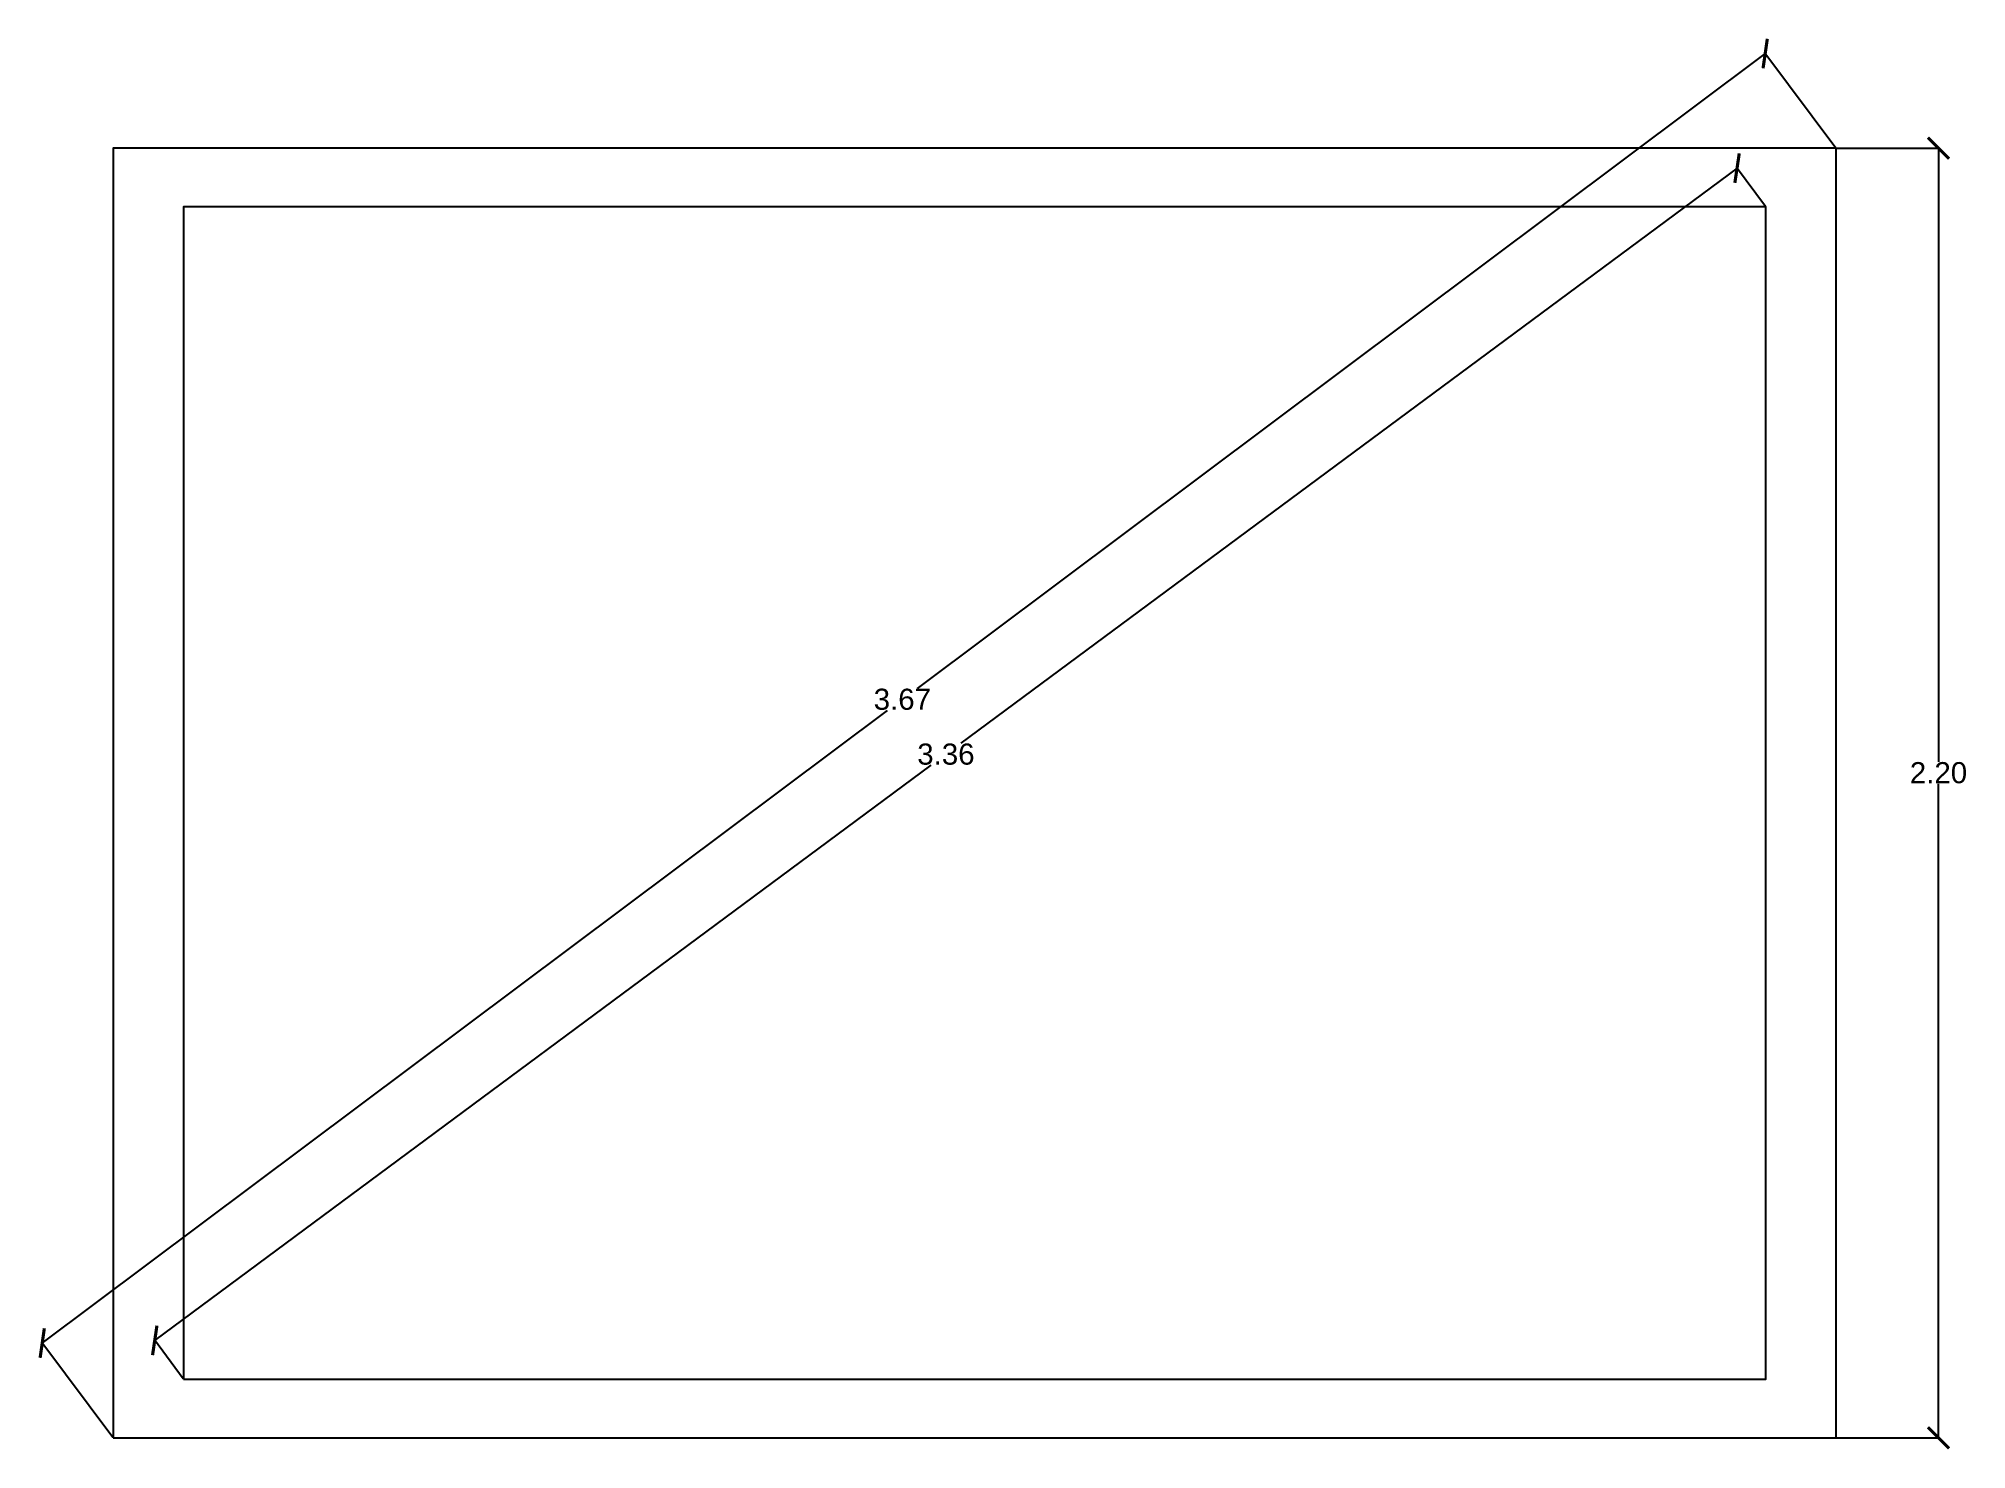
# Model space of a CAD drawing. Header units: inches. Extents: x -0.25 to 3.04, y -0.12 to 2.29.
import ezdxf

# ---------------------------------------------------------------- set-up
doc = ezdxf.new("R2010")
doc.units = ezdxf.units.IN
doc.header["$MEASUREMENT"] = 0
doc.styles.get("Standard").update_dxf_attribs({"font": 'Arial.ttf'})
doc.dimstyles.get("Standard").update_dxf_attribs({"dimtxt": 6, "dimasz": 0.18, "dimexe": 0.18, "dimexo": 0.0625, "dimgap": 0.09, "dimtad": 0, "dimtih": 1, "dimtoh": 1, "dimdec": 0, "dimzin": 0, "dimdsep": 46, "dimtxsty": 'Standard', "dimcen": 0.09, "dimadec": 0, "dimazin": 0, "dimtfac": 1, "dimtdec": 0, "dimtofl": 0, "dimtmove": 0, "dimatfit": 3, "dimfxl": 1, "dimtolj": 1, "dimtzin": 0, "dimarcsym": 0})

# ---------------------------------------------------------------- blocks, each defined once
blk = doc.blocks.new('_ArchTick')
at = {"color": 0, "linetype": 'ByBlock', "const_width": 0.15}
blk.add_lwpolyline([(-0.5, -0.5), (0.5, 0.5)], dxfattribs=at)
blk = doc.blocks.new('*D8')
at = {"color": 0, "lineweight": -2, "transparency": 16777216}
for p, q in [((2.6511, 2.0661), (1.3264, 1.0848)), ((2.6998, 2.0003), (2.6504, 2.0669)), ((-0.0489, 0.0661), (1.2757, 1.0473)), ((-0.0002, 0.0003), (-0.0496, 0.0669))]:
    blk.add_line(p, q, dxfattribs=at)
at = {"layer": 'Defpoints', "color": 0, "transparency": 16777216}
for p in [(2.6511, 2.0661), (2.7, 2), (0, 0)]:
    blk.add_point(p, dxfattribs=at)
at = {"color": 0, "lineweight": -2, "transparency": 16777216, "xscale": 0.036, "yscale": 0.036, "zscale": 0.036}
for p, rotation in [((2.6511, 2.0661), 36.52885536698516), ((-0.0489, 0.0661), 216.5288553669852)]:
    blk.add_blockref('_ArchTick', p, dxfattribs=dict(at, rotation=rotation))
at = {"color": 0, "transparency": 16777216, "insert": (1.3011, 1.0661), "char_height": 0.036, "attachment_point": 5}
blk.add_mtext('\\A1;3.36', dxfattribs=at)
blk = doc.blocks.new('*D10')
at = {"color": 0, "lineweight": -2, "transparency": 16777216}
for p, q in [((2.6991, 2.2615), (1.2519, 1.1785)), ((2.8198, 2.1003), (2.6985, 2.2624)), ((-0.2409, 0.0615), (1.2017, 1.141)), ((-0.1202, -0.0997), (-0.2415, 0.0624))]:
    blk.add_line(p, q, dxfattribs=at)
at = {"layer": 'Defpoints', "color": 0, "transparency": 16777216}
for p in [(2.6991, 2.2615), (2.82, 2.1), (-0.12, -0.1)]:
    blk.add_point(p, dxfattribs=at)
at = {"color": 0, "lineweight": -2, "transparency": 16777216, "xscale": 0.036, "yscale": 0.036, "zscale": 0.036}
for p, rotation in [((2.6991, 2.2615), 36.807483967358), ((-0.2409, 0.0615), 216.807483967358)]:
    blk.add_blockref('_ArchTick', p, dxfattribs=dict(at, rotation=rotation))
at = {"color": 0, "transparency": 16777216, "insert": (1.2268, 1.1597), "char_height": 0.036, "attachment_point": 5}
blk.add_mtext('\\A1;3.67', dxfattribs=at)
blk = doc.blocks.new('*D11')
at = {"color": 0, "lineweight": -2, "transparency": 16777216}
for p, q in [((2.8204, 2.1), (2.9959, 2.1)), ((2.9948, 2.1), (2.9948, 1.0532)), ((2.9948, -0.1), (2.9948, 1.0157)), ((2.8204, -0.1), (2.9959, -0.1))]:
    blk.add_line(p, q, dxfattribs=at)
at = {"layer": 'Defpoints', "color": 0, "transparency": 16777216}
for p in [(2.82, 2.1), (2.82, -0.1), (2.9948, -0.1)]:
    blk.add_point(p, dxfattribs=at)
at = {"color": 0, "lineweight": -2, "transparency": 16777216, "xscale": 0.036, "yscale": 0.036, "zscale": 0.036}
for p, rotation in [((2.9948, 2.1), 90), ((2.9948, -0.1), 270)]:
    blk.add_blockref('_ArchTick', p, dxfattribs=dict(at, rotation=rotation))
at = {"color": 0, "transparency": 16777216, "insert": (2.9948, 1.0344), "char_height": 0.036, "attachment_point": 5}
blk.add_mtext('\\A1;2.20', dxfattribs=at)

msp = doc.modelspace()

# ---------------------------------------------------------------- linework, layer by layer
for points in [[(-0.12, -0.1), (2.82, -0.1), (2.82, 2.1), (-0.12, 2.1)], [(0, 0), (2.7, 0), (2.7, 2), (0, 2)]]:
    msp.add_lwpolyline(points, close=True)

# ---------------------------------------------------------------- dimensions: what is measured, and where the dimension line sits
for base, p1, p2, angle, picture, middle in [((2.6991, 2.2615), (-0.12, -0.1), (2.82, 2.1), 36.8075, '*D10', (1.2268, 1.1597)), ((2.9948, -0.1), (2.82, 2.1), (2.82, -0.1), 270, '*D11', (2.9948, 1.0344))]:
    dim = msp.add_linear_dim(base=base, p1=p1, p2=p2, angle=angle, dimstyle='Standard', override={"dimscale": 0.006, "dimasz": 6, "dimdec": 2, "dimblk": 'ArchTick', "dimblk1": 'ArchTick', "dimblk2": 'ArchTick', "dimcen": 0.1, "dimldrblk": 'ArchTick'})
    dim.commit()
    dim.dimension.update_dxf_attribs({"geometry": picture, "text_midpoint": middle, "dimtype": 161})
dim = msp.add_aligned_dim(p1=(0, 0), p2=(2.7, 2), distance=0.0822, dimstyle='Standard', override={"dimscale": 0.006, "dimasz": 6, "dimdec": 2, "dimblk": 'ArchTick', "dimblk1": 'ArchTick', "dimblk2": 'ArchTick', "dimcen": 0.1, "dimldrblk": 'ArchTick'})
dim.commit()
dim.dimension.update_dxf_attribs({"geometry": '*D8', "text_midpoint": (1.3011, 1.0661)})

doc.saveas('drawing.dxf')
